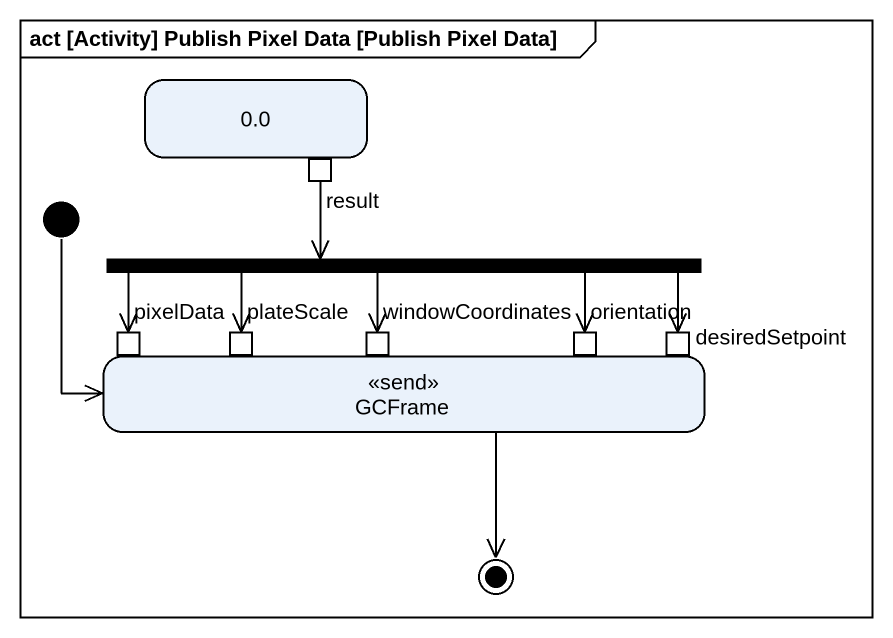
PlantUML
@startuml
mainframe act [Activity] Publish Pixel Data [Publish Pixel Data]
hide empty description
state "0.0" as s0_0 {
  state result <<outputPin>>
}
state fork1 <<fork>>
state GCFrame <<send>> {
  state pixelData <<inputPin>>
  state plateScale <<inputPin>>
  state windowCoordinates <<inputPin>>
  state orientation <<inputPin>>
  state desiredSetpoint <<inputPin>>
}
[*] -right-> GCFrame
result --> fork1
fork1 -left-> pixelData
fork1 -left-> plateScale
fork1 --> windowCoordinates
fork1 -right-> orientation
fork1 -right-> desiredSetpoint
GCFrame --> [*]
@enduml
